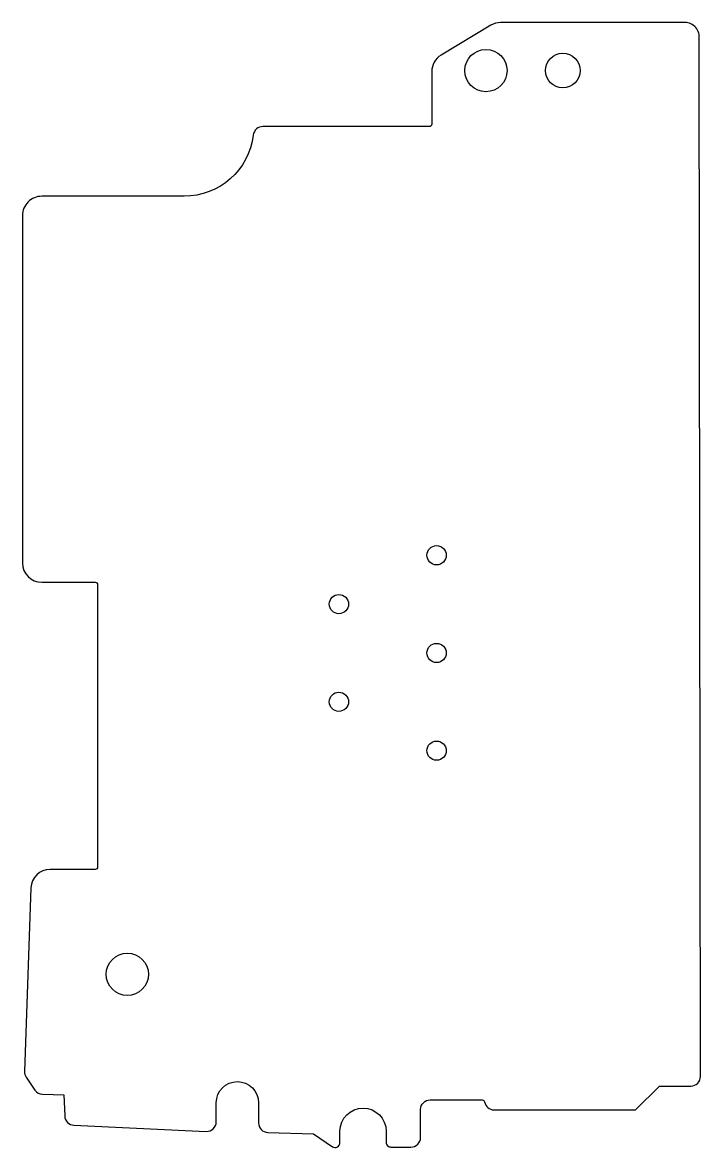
# Model space of a CAD drawing. Header units: millimetres. Extents: x -110.6 to -75.3, y -61.5 to -3.
import ezdxf

# ---------------------------------------------------------------- set-up
doc = ezdxf.new("R2010")
doc.units = ezdxf.units.MM

msp = doc.modelspace()

# ---------------------------------------------------------------- linework, layer by layer
msp.add_lwpolyline([(-86.243, -3.156), (-88.827, -4.711, 0.26305), (-89.311, -5.568), (-89.311, -8.299, -0.414214), (-89.436, -8.424), (-98.096, -8.424, 0.379055), (-98.592, -8.864, -0.379055), (-102.191, -12.049), (-109.596, -12.049, 0.414214), (-110.596, -13.049), (-110.596, -31.117, 0.413993), (-109.596, -32.117), (-106.963, -32.119), (-106.816, -32.119, -0.414214), (-106.691, -32.244), (-106.691, -46.924, -0.414214), (-106.816, -47.049), (-109.159, -47.049, 0.403964), (-110.158, -48.014), (-110.493, -57.553, 0.159574), (-110.407, -57.852), (-109.953, -58.518, 0.239985), (-109.555, -58.736), (-108.442, -58.77), (-108.398, -59.867, 0.389127), (-107.922, -60.347), (-101.041, -60.667, 0.427892), (-100.518, -60.167), (-100.518, -59.184, -1), (-98.318, -59.184), (-98.318, -60.226, 0.405964), (-97.832, -60.726), (-95.455, -60.793), (-94.473, -61.464, 0.602773), (-94.082, -61.257), (-94.082, -60.659, -1), (-91.682, -60.659), (-91.682, -61.235, 0.414214), (-91.432, -61.485), (-90.392, -61.485, 0.414214), (-89.892, -60.985), (-89.892, -59.531, -0.414214), (-89.392, -59.031), (-86.686, -59.031, -0.364026), (-86.563, -59.135, 0.364026), (-86.071, -59.548), (-78.708, -59.548), (-77.472, -58.312), (-75.832, -58.312, 0.414575), (-75.332, -57.811), (-75.398, -3.901, 0.00232), (-75.408, -3.886, 0.463477), (-76.148, -3.013), (-85.727, -3.013, 0.136312)], format="xyb", close=True)
for centre, radius in [((-86.493, -5.513), 1.1), ((-82.493, -5.513), 0.9), ((-89.058, -30.713), 0.5), ((-94.138, -33.253), 0.5), ((-89.058, -35.793), 0.5), ((-94.138, -38.333), 0.5), ((-89.058, -40.873), 0.5), ((-105.143, -52.503), 1.1)]:
    msp.add_circle(centre, radius)

doc.saveas('drawing.dxf')
